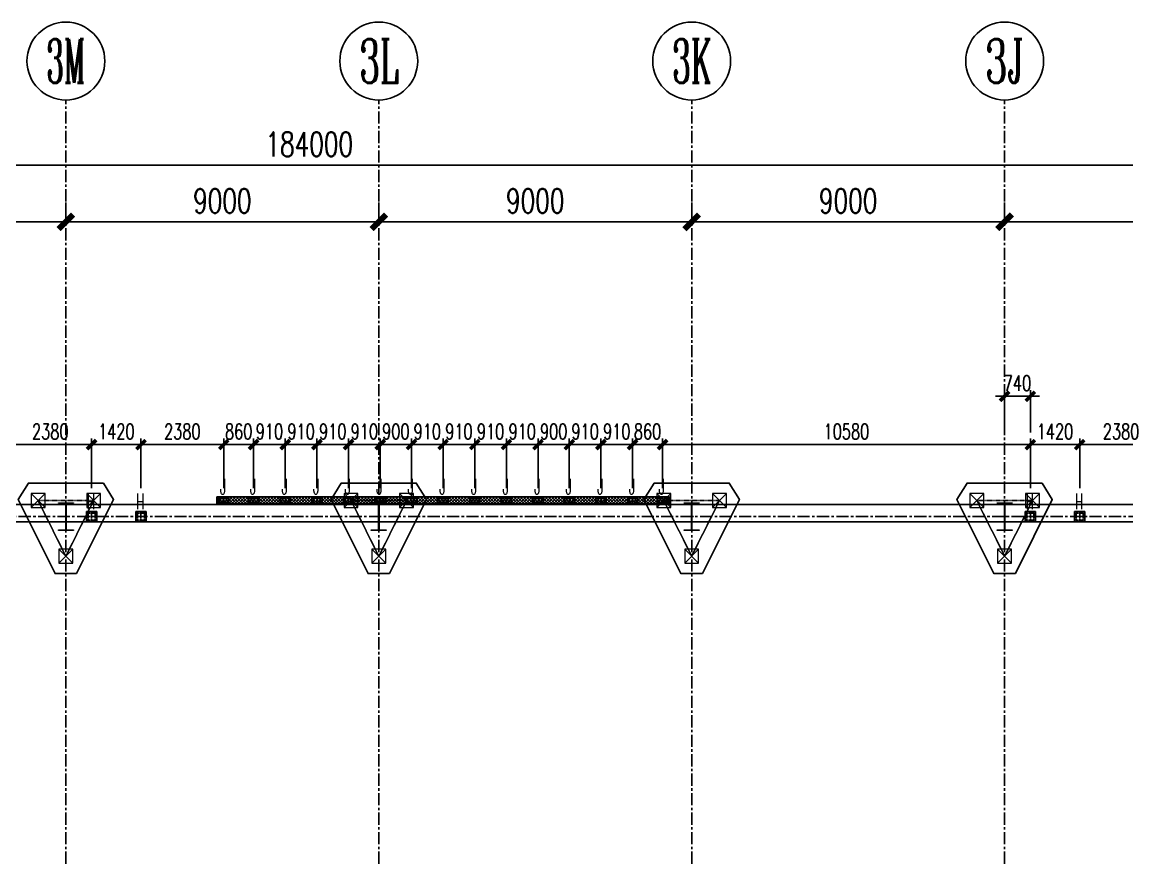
# Model space of a CAD drawing. Extents: x 782294 to 1727252, y -631030 to 17645.
# Drawn here: x 1082719 to 1114496, y -525359 to -501301 of the extents above; entities that cross this region are included whole.
import ezdxf
from ezdxf.enums import TextEntityAlignment as Align

# ---------------------------------------------------------------- set-up
doc = ezdxf.new("R2010")
doc.units = 0
doc.linetypes.add('CENTER', pattern=[2, 1.25, -0.25, 0.25, -0.25])
doc.layers.get('Defpoints').update_dxf_attribs({"color": 210})
for name, color, linetype in [('!ZN1-标注-173', 173, 'Continuous'), ('!ZN3-铝板幕墙-3', 3, 'Continuous'), ('2钢材断面', 2, 'Continuous'), ('30预埋件', 30, 'Continuous'), ('3符号', 3, 'Continuous'), ('40钢材投影', 40, 'Continuous'), ('A-AXIS-DP', 126, 'Continuous'), ('ALT_CEN-0-30', 1, 'CENTER'), ('DIM', 173, 'Continuous'), ('DOTE', 1, 'CENTER'), ('S-BKL', 4, 'Continuous'), ('S-DOTE1', 140, 'CENTER'), ('S-HATCH1-W', 252, 'Continuous'), ('结构轮廓线', 1, 'Continuous')]:
    doc.layers.add(name, color=color, linetype=linetype)
doc.layers.add('S-col', color=2, linetype='Continuous', lineweight=0)
doc.layers.add('S-zhuang', color=1, linetype='Continuous', lineweight=0)
doc.styles.add('_TCH_AXIS', font='COMPLEX', dxfattribs={"bigfont": 'GBCBIG'})
doc.styles.add('DHTEXT-1', font='romans.shx', dxfattribs={"width": 0.7, "bigfont": 'chinese.shx'})
doc.dimstyles.new('ZN175', dxfattribs={"dimscale": 175, "dimtxt": 2.5, "dimasz": 1.5, "dimexe": 1, "dimexo": 2, "dimgap": 0.9, "dimtad": 1, "dimdec": 0, "dimdsep": 46, "dimtxsty": 'DHTEXT-1', "dimblk": 'ARCHTICK', "dimcen": 2.5, "dimclrd": 173, "dimclre": 173, "dimclrt": 7, "dimazin": 2, "dimtfac": 1, "dimtdec": 0, "dimtix": 1, "dimtmove": 2, "dimatfit": 3, "dimfxl": 0, "dimtolj": 1, "dimtzin": 0, "dimarcsym": 0})
doc.dimstyles.new('ZN280', dxfattribs={"dimscale": 280, "dimtxt": 2.5, "dimasz": 1.5, "dimexe": 1, "dimexo": 2, "dimgap": 0.9, "dimtad": 1, "dimdec": 0, "dimdsep": 46, "dimtxsty": 'DHTEXT-1', "dimblk": 'ARCHTICK', "dimcen": 2.5, "dimclrd": 173, "dimclre": 173, "dimclrt": 7, "dimazin": 2, "dimtfac": 1, "dimtdec": 0, "dimtix": 1, "dimtmove": 2, "dimatfit": 3, "dimfxl": 0, "dimarcsym": 0})

# ---------------------------------------------------------------- blocks, each defined once
blk = doc.blocks.new('卓越-轴号')
blk.add_circle((0, 0), 4)
at = {"color": 0, "style": '_TCH_AXIS', "width": 1.041667, "flags": 8}
blk.add_attdef('A', text='', height=4.48, dxfattribs=at).set_placement((-2, -2.24), (2, -2.24), align=Align.FIT)
blk = doc.blocks.new('_ArchTick')
at = {"color": 0, "linetype": 'ByBlock', "const_width": 0.4}
blk.add_lwpolyline([(-0.5, -0.5), (0.5, 0.5)], dxfattribs=at)
blk = doc.blocks.new('*D1522')
at = {"layer": 'Defpoints', "color": 0, "ltscale": 2800, "transparency": 16777216}
for p in [(76000, 80275), (85000, 80275), (85000, 80275)]:
    blk.add_point(p, dxfattribs=at)
at = {"layer": 'DIM', "color": 173, "linetype": 'ByBlock', "lineweight": -2, "ltscale": 2800, "transparency": 16777216}
for p, q in [((76000, 80835), (76000, 80555)), ((85000, 80835), (85000, 80555)), ((76000, 80275), (85000, 80275))]:
    blk.add_line(p, q, dxfattribs=at)
at = {"layer": 'DIM', "color": 173, "lineweight": -2, "ltscale": 2800, "transparency": 16777216, "xscale": 420, "yscale": 420, "zscale": 420, "rotation": 180}
blk.add_blockref('_ArchTick', (76000, 80275), dxfattribs=at)
at = {"layer": 'DIM', "color": 173, "lineweight": -2, "ltscale": 2800, "transparency": 16777216, "xscale": 420, "yscale": 420, "zscale": 420}
blk.add_blockref('_ArchTick', (85000, 80275), dxfattribs=at)
at = {"layer": 'DIM', "color": 7, "ltscale": 2800, "transparency": 16777216, "insert": (80500, 80877), "char_height": 700, "attachment_point": 5, "style": 'DHTEXT-1'}
blk.add_mtext('9000', dxfattribs=at)
blk = doc.blocks.new('*D1523')
at = {"layer": 'Defpoints', "color": 0, "ltscale": 2800, "transparency": 16777216}
for p in [(85000, 80275), (94000, 80275), (94000, 80275)]:
    blk.add_point(p, dxfattribs=at)
at = {"layer": 'DIM', "color": 173, "linetype": 'ByBlock', "lineweight": -2, "ltscale": 2800, "transparency": 16777216}
for p, q in [((85000, 80835), (85000, 80555)), ((94000, 80835), (94000, 80555)), ((85000, 80275), (94000, 80275))]:
    blk.add_line(p, q, dxfattribs=at)
at = {"layer": 'DIM', "color": 173, "lineweight": -2, "ltscale": 2800, "transparency": 16777216, "xscale": 420, "yscale": 420, "zscale": 420, "rotation": 180}
blk.add_blockref('_ArchTick', (85000, 80275), dxfattribs=at)
at = {"layer": 'DIM', "color": 173, "lineweight": -2, "ltscale": 2800, "transparency": 16777216, "xscale": 420, "yscale": 420, "zscale": 420}
blk.add_blockref('_ArchTick', (94000, 80275), dxfattribs=at)
at = {"layer": 'DIM', "color": 7, "ltscale": 2800, "transparency": 16777216, "insert": (89500, 80877), "char_height": 700, "attachment_point": 5, "style": 'DHTEXT-1'}
blk.add_mtext('9000', dxfattribs=at)
blk = doc.blocks.new('*D1524')
at = {"layer": 'Defpoints', "color": 0, "ltscale": 2800, "transparency": 16777216}
for p in [(94000, 80275), (103000, 80275), (103000, 80275)]:
    blk.add_point(p, dxfattribs=at)
at = {"layer": 'DIM', "color": 173, "linetype": 'ByBlock', "lineweight": -2, "ltscale": 2800, "transparency": 16777216}
for p, q in [((94000, 80835), (94000, 80555)), ((103000, 80835), (103000, 80555)), ((94000, 80275), (103000, 80275))]:
    blk.add_line(p, q, dxfattribs=at)
at = {"layer": 'DIM', "color": 173, "lineweight": -2, "ltscale": 2800, "transparency": 16777216, "xscale": 420, "yscale": 420, "zscale": 420, "rotation": 180}
blk.add_blockref('_ArchTick', (94000, 80275), dxfattribs=at)
at = {"layer": 'DIM', "color": 173, "lineweight": -2, "ltscale": 2800, "transparency": 16777216, "xscale": 420, "yscale": 420, "zscale": 420}
blk.add_blockref('_ArchTick', (103000, 80275), dxfattribs=at)
at = {"layer": 'DIM', "color": 7, "ltscale": 2800, "transparency": 16777216, "insert": (98500, 80877), "char_height": 700, "attachment_point": 5, "style": 'DHTEXT-1'}
blk.add_mtext('9000', dxfattribs=at)
blk = doc.blocks.new('*D1525')
at = {"layer": 'Defpoints', "color": 0, "ltscale": 2800, "transparency": 16777216}
for p in [(103000, 80275), (112000, 80275), (112000, 80275)]:
    blk.add_point(p, dxfattribs=at)
at = {"layer": 'DIM', "color": 173, "linetype": 'ByBlock', "lineweight": -2, "ltscale": 2800, "transparency": 16777216}
for p, q in [((103000, 80835), (103000, 80555)), ((112000, 80835), (112000, 80555)), ((103000, 80275), (112000, 80275))]:
    blk.add_line(p, q, dxfattribs=at)
at = {"layer": 'DIM', "color": 173, "lineweight": -2, "ltscale": 2800, "transparency": 16777216, "xscale": 420, "yscale": 420, "zscale": 420, "rotation": 180}
blk.add_blockref('_ArchTick', (103000, 80275), dxfattribs=at)
at = {"layer": 'DIM', "color": 173, "lineweight": -2, "ltscale": 2800, "transparency": 16777216, "xscale": 420, "yscale": 420, "zscale": 420}
blk.add_blockref('_ArchTick', (112000, 80275), dxfattribs=at)
at = {"layer": 'DIM', "color": 7, "ltscale": 2800, "transparency": 16777216, "insert": (107500, 80877), "char_height": 700, "attachment_point": 5, "style": 'DHTEXT-1'}
blk.add_mtext('9000', dxfattribs=at)
blk = doc.blocks.new('*D1526')
at = {"layer": 'Defpoints', "color": 0, "ltscale": 2800, "transparency": 16777216}
for p in [(112000, 80275), (121000, 80275), (121000, 80275)]:
    blk.add_point(p, dxfattribs=at)
at = {"layer": 'DIM', "color": 173, "linetype": 'ByBlock', "lineweight": -2, "ltscale": 2800, "transparency": 16777216}
for p, q in [((112000, 80835), (112000, 80555)), ((121000, 80835), (121000, 80555)), ((112000, 80275), (121000, 80275))]:
    blk.add_line(p, q, dxfattribs=at)
at = {"layer": 'DIM', "color": 173, "lineweight": -2, "ltscale": 2800, "transparency": 16777216, "xscale": 420, "yscale": 420, "zscale": 420, "rotation": 180}
blk.add_blockref('_ArchTick', (112000, 80275), dxfattribs=at)
at = {"layer": 'DIM', "color": 173, "lineweight": -2, "ltscale": 2800, "transparency": 16777216, "xscale": 420, "yscale": 420, "zscale": 420}
blk.add_blockref('_ArchTick', (121000, 80275), dxfattribs=at)
at = {"layer": 'DIM', "color": 7, "ltscale": 2800, "transparency": 16777216, "insert": (116500, 80877), "char_height": 700, "attachment_point": 5, "style": 'DHTEXT-1'}
blk.add_mtext('9000', dxfattribs=at)
blk = doc.blocks.new('*D1544')
at = {"layer": 'Defpoints', "color": 0, "ltscale": 2800, "transparency": 16777216}
for p in [(184000, 81904), (0, 81455), (184000, 81455)]:
    blk.add_point(p, dxfattribs=at)
at = {"layer": 'DIM', "color": 173, "linetype": 'ByBlock', "lineweight": -2, "ltscale": 2800, "transparency": 16777216}
for p, q in [((0, 82015), (0, 82184)), ((184000, 82015), (184000, 82184)), ((0, 81904), (184000, 81904))]:
    blk.add_line(p, q, dxfattribs=at)
at = {"layer": 'DIM', "color": 173, "lineweight": -2, "ltscale": 2800, "transparency": 16777216, "xscale": 420, "yscale": 420, "zscale": 420, "rotation": 180}
blk.add_blockref('_ArchTick', (0, 81904), dxfattribs=at)
at = {"layer": 'DIM', "color": 173, "lineweight": -2, "ltscale": 2800, "transparency": 16777216, "xscale": 420, "yscale": 420, "zscale": 420}
blk.add_blockref('_ArchTick', (184000, 81904), dxfattribs=at)
at = {"layer": 'DIM', "color": 7, "ltscale": 2800, "transparency": 16777216, "insert": (92000, 82506), "char_height": 700, "attachment_point": 5, "style": 'DHTEXT-1'}
blk.add_mtext('184000', dxfattribs=at)
blk = doc.blocks.new('20250913105912')
at = {"layer": '结构轮廓线', "color": 1, "ltscale": 500}
for p, q in [((89340, 72370), (102360, 72370)), ((89340, 72370), (89340, 72150)), ((102360, 72370), (102360, 72150))]:
    blk.add_line(p, q, dxfattribs=at)
blk = doc.blocks.new('20250903183753')
at = {"layer": '2钢材断面'}
for p, q in [((150, 0), (-150, 0)), ((-150, 0), (-150, -300)), ((150, -300), (150, 0)), ((-150, -300), (150, -300))]:
    blk.add_line(p, q, dxfattribs=at)
at = {"layer": '40钢材投影'}
for centre, radius in [((-100, -50), 12), ((-100, -150), 12), ((-100, -250), 12), ((-100, -50), 6), ((-100, -150), 6), ((-100, -250), 6), ((0, -50), 12), ((0, -150), 12), ((0, -250), 12), ((0, -50), 6), ((0, -150), 6), ((0, -250), 6), ((100, -50), 12), ((100, -150), 12), ((100, -251), 12), ((100, -50), 6), ((100, -150), 6), ((100, -251), 6)]:
    blk.add_circle(centre, radius, dxfattribs=at)
at = {"layer": 'ALT_CEN-0-30', "ltscale": 20}
for p, q in [((-100, 0), (-100, -300)), ((0, 0), (0, -300)), ((100, 0), (100, -300)), ((-150, -50), (150, -50)), ((-150, -150), (150, -150)), ((-150, -250), (150, -250))]:
    blk.add_line(p, q, dxfattribs=at)
blk = doc.blocks.new('20250903183821')
at = {"ltscale": 50}
blk.add_blockref('20250903183753', (0, 0), dxfattribs=at)
at = {"layer": '30预埋件', "style": 'DHTEXT-1', "text_generation_flag": 6, "width": 0.55}
blk.add_attdef('B', (-105, 65), '', height=450, rotation=180, dxfattribs=at)
blk = doc.blocks.new('20250902145151')
at = {"layer": '2钢材断面'}
for p, q in [((150, 100), (-150, 100)), ((-150, 100), (-150, -100)), ((150, -100), (150, 100)), ((-150, -100), (150, -100))]:
    blk.add_line(p, q, dxfattribs=at)
at = {"layer": '40钢材投影'}
for centre, radius in [((-100, 50), 10), ((-100, 50), 5), ((0, 50), 10), ((0, 50), 5), ((100, 50), 10), ((100, 50), 5), ((-100, -50), 10), ((-100, -50), 5), ((0, -50), 10), ((0, -50), 5), ((100, -50), 10), ((100, -50), 5)]:
    blk.add_circle(centre, radius, dxfattribs=at)
at = {"layer": 'ALT_CEN-0-30', "ltscale": 20}
for p, q in [((-150, 50), (150, 50)), ((-100, 100), (-100, -100)), ((0, 100), (0, -100)), ((100, 100), (100, -100)), ((-150, -50), (150, -50))]:
    blk.add_line(p, q, dxfattribs=at)
blk = doc.blocks.new('20250912153858')
at = {"ltscale": 50}
blk.add_blockref('20250902145151', (0, 100), dxfattribs=at)
at = {"layer": '30预埋件', "style": 'DHTEXT-1', "text_generation_flag": 6, "width": 0.55}
blk.add_attdef('B', (105, -65), '', height=450, dxfattribs=at)
blk = doc.blocks.new('20250913102846')
at = {"ltscale": 500}
ref = blk.add_blockref('20250903183821', (85740, 71950), dxfattribs=dict(at, xscale=-1))
ref.add_attrib('B', 'H', (85845, 72465), dxfattribs={"layer": '30预埋件', "height": 450, "style": 'DHTEXT-1', "text_generation_flag": 6, "width": 0.55})
ref = blk.add_blockref('20250903183821', (87160, 71950), dxfattribs=dict(at, xscale=-1))
ref.add_attrib('B', 'H', (87265, 72465), dxfattribs={"layer": '30预埋件', "height": 450, "style": 'DHTEXT-1', "text_generation_flag": 6, "width": 0.55})
ref = blk.add_blockref('20250903183821', (112740, 71950), dxfattribs=dict(at, xscale=-1))
ref.add_attrib('B', 'H', (112845, 72465), dxfattribs={"layer": '30预埋件', "height": 450, "style": 'DHTEXT-1', "text_generation_flag": 6, "width": 0.55})
ref = blk.add_blockref('20250903183821', (114160, 71950), dxfattribs=dict(at, xscale=-1))
ref.add_attrib('B', 'H', (114265, 72465), dxfattribs={"layer": '30预埋件', "height": 450, "style": 'DHTEXT-1', "text_generation_flag": 6, "width": 0.55})
at = {"layer": '结构轮廓线', "ltscale": 500, "rotation": 180}
for p in [(89540, 72370), (90400, 72370), (91310, 72370), (92220, 72370), (93130, 72370), (94040, 72370), (94940, 72370), (95850, 72370), (96760, 72370), (97670, 72370), (98580, 72370), (99480, 72370), (100390, 72370), (101300, 72370), (102160, 72370)]:
    blk.add_blockref('20250912153858', p, dxfattribs=at).add_auto_attribs({'B': 'J'})
blk = doc.blocks.new('*D1267')
at = {"layer": 'Defpoints', "color": 0, "ltscale": 1750, "transparency": 16777216}
for p in [(1115519, -513448), (1113139, -515048), (1115519, -515048)]:
    blk.add_point(p, dxfattribs=at)
at = {"layer": 'DIM', "color": 173, "linetype": 'ByBlock', "lineweight": -2, "ltscale": 1750, "transparency": 16777216}
for p, q in [((1113139, -514698), (1113139, -513273)), ((1113139, -513448), (1115519, -513448)), ((1115519, -514698), (1115519, -513273))]:
    blk.add_line(p, q, dxfattribs=at)
at = {"layer": 'DIM', "color": 173, "lineweight": -2, "ltscale": 1750, "transparency": 16777216, "xscale": 262.5, "yscale": 262.5, "zscale": 262.5, "rotation": 180}
blk.add_blockref('_ArchTick', (1113139, -513448), dxfattribs=at)
at = {"layer": 'DIM', "color": 173, "lineweight": -2, "ltscale": 1750, "transparency": 16777216, "xscale": 262.5, "yscale": 262.5, "zscale": 262.5}
blk.add_blockref('_ArchTick', (1115519, -513448), dxfattribs=at)
at = {"layer": 'DIM', "color": 7, "ltscale": 1750, "transparency": 16777216, "insert": (1114329, -513072), "char_height": 437.5, "attachment_point": 5, "style": 'DHTEXT-1'}
blk.add_mtext('\\A1;2380', dxfattribs=at)
blk = doc.blocks.new('*D1268')
at = {"layer": 'Defpoints', "color": 0, "ltscale": 1750, "transparency": 16777216}
for p in [(1113139, -513448), (1111719, -515048), (1113139, -515048)]:
    blk.add_point(p, dxfattribs=at)
at = {"layer": 'DIM', "color": 173, "linetype": 'ByBlock', "lineweight": -2, "ltscale": 1750, "transparency": 16777216}
for p, q in [((1111719, -514698), (1111719, -513273)), ((1111719, -513448), (1113139, -513448)), ((1113139, -514698), (1113139, -513273))]:
    blk.add_line(p, q, dxfattribs=at)
at = {"layer": 'DIM', "color": 173, "lineweight": -2, "ltscale": 1750, "transparency": 16777216, "xscale": 262.5, "yscale": 262.5, "zscale": 262.5, "rotation": 180}
blk.add_blockref('_ArchTick', (1111719, -513448), dxfattribs=at)
at = {"layer": 'DIM', "color": 173, "lineweight": -2, "ltscale": 1750, "transparency": 16777216, "xscale": 262.5, "yscale": 262.5, "zscale": 262.5}
blk.add_blockref('_ArchTick', (1113139, -513448), dxfattribs=at)
at = {"layer": 'DIM', "color": 7, "ltscale": 1750, "transparency": 16777216, "insert": (1112429, -513072), "char_height": 437.5, "attachment_point": 5, "style": 'DHTEXT-1'}
blk.add_mtext('\\A1;1420', dxfattribs=at)
blk = doc.blocks.new('*D1269')
at = {"layer": 'Defpoints', "color": 0, "ltscale": 1750, "transparency": 16777216}
for p in [(1101139, -513448), (1100279, -515048), (1101139, -515048)]:
    blk.add_point(p, dxfattribs=at)
at = {"layer": 'DIM', "color": 173, "linetype": 'ByBlock', "lineweight": -2, "ltscale": 1750, "transparency": 16777216}
for p, q in [((1100279, -513448), (1100016, -513448)), ((1100279, -514698), (1100279, -513273)), ((1100279, -513448), (1101139, -513448)), ((1101139, -514698), (1101139, -513273)), ((1101139, -513448), (1101401, -513448))]:
    blk.add_line(p, q, dxfattribs=at)
at = {"layer": 'DIM', "color": 173, "lineweight": -2, "ltscale": 1750, "transparency": 16777216, "xscale": 262.5, "yscale": 262.5, "zscale": 262.5}
blk.add_blockref('_ArchTick', (1100279, -513448), dxfattribs=at)
at = {"layer": 'DIM', "color": 173, "lineweight": -2, "ltscale": 1750, "transparency": 16777216, "xscale": 262.5, "yscale": 262.5, "zscale": 262.5, "rotation": 180}
blk.add_blockref('_ArchTick', (1101139, -513448), dxfattribs=at)
at = {"layer": 'DIM', "color": 7, "ltscale": 1750, "transparency": 16777216, "insert": (1100709, -513072), "char_height": 437.5, "attachment_point": 5, "style": 'DHTEXT-1'}
blk.add_mtext('\\A1;860', dxfattribs=at)
blk = doc.blocks.new('*D1270')
at = {"layer": 'Defpoints', "color": 0, "ltscale": 1750, "transparency": 16777216}
for p in [(1100279, -513448), (1099369, -515048), (1100279, -515048)]:
    blk.add_point(p, dxfattribs=at)
at = {"layer": 'DIM', "color": 173, "linetype": 'ByBlock', "lineweight": -2, "ltscale": 1750, "transparency": 16777216}
for p, q in [((1099369, -513448), (1099106, -513448)), ((1099369, -514698), (1099369, -513273)), ((1099369, -513448), (1100279, -513448)), ((1100279, -514698), (1100279, -513273)), ((1100279, -513448), (1100541, -513448))]:
    blk.add_line(p, q, dxfattribs=at)
at = {"layer": 'DIM', "color": 173, "lineweight": -2, "ltscale": 1750, "transparency": 16777216, "xscale": 262.5, "yscale": 262.5, "zscale": 262.5}
blk.add_blockref('_ArchTick', (1099369, -513448), dxfattribs=at)
at = {"layer": 'DIM', "color": 173, "lineweight": -2, "ltscale": 1750, "transparency": 16777216, "xscale": 262.5, "yscale": 262.5, "zscale": 262.5, "rotation": 180}
blk.add_blockref('_ArchTick', (1100279, -513448), dxfattribs=at)
at = {"layer": 'DIM', "color": 7, "ltscale": 1750, "transparency": 16777216, "insert": (1099824, -513072), "char_height": 437.5, "attachment_point": 5, "style": 'DHTEXT-1'}
blk.add_mtext('\\A1;910', dxfattribs=at)
blk = doc.blocks.new('*D1271')
at = {"layer": 'Defpoints', "color": 0, "ltscale": 1750, "transparency": 16777216}
for p in [(1099369, -513448), (1098459, -515048), (1099369, -515048)]:
    blk.add_point(p, dxfattribs=at)
at = {"layer": 'DIM', "color": 173, "linetype": 'ByBlock', "lineweight": -2, "ltscale": 1750, "transparency": 16777216}
for p, q in [((1098459, -513448), (1098196, -513448)), ((1098459, -514698), (1098459, -513273)), ((1098459, -513448), (1099369, -513448)), ((1099369, -514698), (1099369, -513273)), ((1099369, -513448), (1099631, -513448))]:
    blk.add_line(p, q, dxfattribs=at)
at = {"layer": 'DIM', "color": 173, "lineweight": -2, "ltscale": 1750, "transparency": 16777216, "xscale": 262.5, "yscale": 262.5, "zscale": 262.5}
blk.add_blockref('_ArchTick', (1098459, -513448), dxfattribs=at)
at = {"layer": 'DIM', "color": 173, "lineweight": -2, "ltscale": 1750, "transparency": 16777216, "xscale": 262.5, "yscale": 262.5, "zscale": 262.5, "rotation": 180}
blk.add_blockref('_ArchTick', (1099369, -513448), dxfattribs=at)
at = {"layer": 'DIM', "color": 7, "ltscale": 1750, "transparency": 16777216, "insert": (1098914, -513072), "char_height": 437.5, "attachment_point": 5, "style": 'DHTEXT-1'}
blk.add_mtext('\\A1;910', dxfattribs=at)
blk = doc.blocks.new('*D1272')
at = {"layer": 'Defpoints', "color": 0, "ltscale": 1750, "transparency": 16777216}
for p in [(1098459, -513448), (1097559, -515048), (1098459, -515048)]:
    blk.add_point(p, dxfattribs=at)
at = {"layer": 'DIM', "color": 173, "linetype": 'ByBlock', "lineweight": -2, "ltscale": 1750, "transparency": 16777216}
for p, q in [((1097559, -513448), (1097296, -513448)), ((1097559, -514698), (1097559, -513273)), ((1097559, -513448), (1098459, -513448)), ((1098459, -514698), (1098459, -513273)), ((1098459, -513448), (1098721, -513448))]:
    blk.add_line(p, q, dxfattribs=at)
at = {"layer": 'DIM', "color": 173, "lineweight": -2, "ltscale": 1750, "transparency": 16777216, "xscale": 262.5, "yscale": 262.5, "zscale": 262.5}
blk.add_blockref('_ArchTick', (1097559, -513448), dxfattribs=at)
at = {"layer": 'DIM', "color": 173, "lineweight": -2, "ltscale": 1750, "transparency": 16777216, "xscale": 262.5, "yscale": 262.5, "zscale": 262.5, "rotation": 180}
blk.add_blockref('_ArchTick', (1098459, -513448), dxfattribs=at)
at = {"layer": 'DIM', "color": 7, "ltscale": 1750, "transparency": 16777216, "insert": (1098009, -513072), "char_height": 437.5, "attachment_point": 5, "style": 'DHTEXT-1'}
blk.add_mtext('\\A1;900', dxfattribs=at)
blk = doc.blocks.new('*D1273')
at = {"layer": 'Defpoints', "color": 0, "ltscale": 1750, "transparency": 16777216}
for p in [(1097559, -513448), (1096649, -515048), (1097559, -515048)]:
    blk.add_point(p, dxfattribs=at)
at = {"layer": 'DIM', "color": 173, "linetype": 'ByBlock', "lineweight": -2, "ltscale": 1750, "transparency": 16777216}
for p, q in [((1096649, -513448), (1096386, -513448)), ((1096649, -514698), (1096649, -513273)), ((1096649, -513448), (1097559, -513448)), ((1097559, -514698), (1097559, -513273)), ((1097559, -513448), (1097821, -513448))]:
    blk.add_line(p, q, dxfattribs=at)
at = {"layer": 'DIM', "color": 173, "lineweight": -2, "ltscale": 1750, "transparency": 16777216, "xscale": 262.5, "yscale": 262.5, "zscale": 262.5}
blk.add_blockref('_ArchTick', (1096649, -513448), dxfattribs=at)
at = {"layer": 'DIM', "color": 173, "lineweight": -2, "ltscale": 1750, "transparency": 16777216, "xscale": 262.5, "yscale": 262.5, "zscale": 262.5, "rotation": 180}
blk.add_blockref('_ArchTick', (1097559, -513448), dxfattribs=at)
at = {"layer": 'DIM', "color": 7, "ltscale": 1750, "transparency": 16777216, "insert": (1097104, -513072), "char_height": 437.5, "attachment_point": 5, "style": 'DHTEXT-1'}
blk.add_mtext('\\A1;910', dxfattribs=at)
blk = doc.blocks.new('*D1274')
at = {"layer": 'Defpoints', "color": 0, "ltscale": 1750, "transparency": 16777216}
for p in [(1096649, -513448), (1095739, -515048), (1096649, -515048)]:
    blk.add_point(p, dxfattribs=at)
at = {"layer": 'DIM', "color": 173, "linetype": 'ByBlock', "lineweight": -2, "ltscale": 1750, "transparency": 16777216}
for p, q in [((1095739, -513448), (1095476, -513448)), ((1095739, -514698), (1095739, -513273)), ((1095739, -513448), (1096649, -513448)), ((1096649, -514698), (1096649, -513273)), ((1096649, -513448), (1096911, -513448))]:
    blk.add_line(p, q, dxfattribs=at)
at = {"layer": 'DIM', "color": 173, "lineweight": -2, "ltscale": 1750, "transparency": 16777216, "xscale": 262.5, "yscale": 262.5, "zscale": 262.5}
blk.add_blockref('_ArchTick', (1095739, -513448), dxfattribs=at)
at = {"layer": 'DIM', "color": 173, "lineweight": -2, "ltscale": 1750, "transparency": 16777216, "xscale": 262.5, "yscale": 262.5, "zscale": 262.5, "rotation": 180}
blk.add_blockref('_ArchTick', (1096649, -513448), dxfattribs=at)
at = {"layer": 'DIM', "color": 7, "ltscale": 1750, "transparency": 16777216, "insert": (1096194, -513072), "char_height": 437.5, "attachment_point": 5, "style": 'DHTEXT-1'}
blk.add_mtext('\\A1;910', dxfattribs=at)
blk = doc.blocks.new('*D1275')
at = {"layer": 'Defpoints', "color": 0, "ltscale": 1750, "transparency": 16777216}
for p in [(1095739, -513448), (1094829, -515048), (1095739, -515048)]:
    blk.add_point(p, dxfattribs=at)
at = {"layer": 'DIM', "color": 173, "linetype": 'ByBlock', "lineweight": -2, "ltscale": 1750, "transparency": 16777216}
for p, q in [((1094829, -513448), (1094566, -513448)), ((1094829, -514698), (1094829, -513273)), ((1094829, -513448), (1095739, -513448)), ((1095739, -514698), (1095739, -513273)), ((1095739, -513448), (1096001, -513448))]:
    blk.add_line(p, q, dxfattribs=at)
at = {"layer": 'DIM', "color": 173, "lineweight": -2, "ltscale": 1750, "transparency": 16777216, "xscale": 262.5, "yscale": 262.5, "zscale": 262.5}
blk.add_blockref('_ArchTick', (1094829, -513448), dxfattribs=at)
at = {"layer": 'DIM', "color": 173, "lineweight": -2, "ltscale": 1750, "transparency": 16777216, "xscale": 262.5, "yscale": 262.5, "zscale": 262.5, "rotation": 180}
blk.add_blockref('_ArchTick', (1095739, -513448), dxfattribs=at)
at = {"layer": 'DIM', "color": 7, "ltscale": 1750, "transparency": 16777216, "insert": (1095284, -513072), "char_height": 437.5, "attachment_point": 5, "style": 'DHTEXT-1'}
blk.add_mtext('\\A1;910', dxfattribs=at)
blk = doc.blocks.new('*D1276')
at = {"layer": 'Defpoints', "color": 0, "ltscale": 1750, "transparency": 16777216}
for p in [(1094829, -513448), (1093919, -515048), (1094829, -515048)]:
    blk.add_point(p, dxfattribs=at)
at = {"layer": 'DIM', "color": 173, "linetype": 'ByBlock', "lineweight": -2, "ltscale": 1750, "transparency": 16777216}
for p, q in [((1093919, -513448), (1093656, -513448)), ((1093919, -514698), (1093919, -513273)), ((1093919, -513448), (1094829, -513448)), ((1094829, -514698), (1094829, -513273)), ((1094829, -513448), (1095091, -513448))]:
    blk.add_line(p, q, dxfattribs=at)
at = {"layer": 'DIM', "color": 173, "lineweight": -2, "ltscale": 1750, "transparency": 16777216, "xscale": 262.5, "yscale": 262.5, "zscale": 262.5}
blk.add_blockref('_ArchTick', (1093919, -513448), dxfattribs=at)
at = {"layer": 'DIM', "color": 173, "lineweight": -2, "ltscale": 1750, "transparency": 16777216, "xscale": 262.5, "yscale": 262.5, "zscale": 262.5, "rotation": 180}
blk.add_blockref('_ArchTick', (1094829, -513448), dxfattribs=at)
at = {"layer": 'DIM', "color": 7, "ltscale": 1750, "transparency": 16777216, "insert": (1094374, -513072), "char_height": 437.5, "attachment_point": 5, "style": 'DHTEXT-1'}
blk.add_mtext('\\A1;910', dxfattribs=at)
blk = doc.blocks.new('*D1277')
at = {"layer": 'Defpoints', "color": 0, "ltscale": 1750, "transparency": 16777216}
for p in [(1093919, -513448), (1093019, -515048), (1093919, -515048)]:
    blk.add_point(p, dxfattribs=at)
at = {"layer": 'DIM', "color": 173, "linetype": 'ByBlock', "lineweight": -2, "ltscale": 1750, "transparency": 16777216}
for p, q in [((1093019, -513448), (1092756, -513448)), ((1093019, -514698), (1093019, -513273)), ((1093019, -513448), (1093919, -513448)), ((1093919, -514698), (1093919, -513273)), ((1093919, -513448), (1094181, -513448))]:
    blk.add_line(p, q, dxfattribs=at)
at = {"layer": 'DIM', "color": 173, "lineweight": -2, "ltscale": 1750, "transparency": 16777216, "xscale": 262.5, "yscale": 262.5, "zscale": 262.5}
blk.add_blockref('_ArchTick', (1093019, -513448), dxfattribs=at)
at = {"layer": 'DIM', "color": 173, "lineweight": -2, "ltscale": 1750, "transparency": 16777216, "xscale": 262.5, "yscale": 262.5, "zscale": 262.5, "rotation": 180}
blk.add_blockref('_ArchTick', (1093919, -513448), dxfattribs=at)
at = {"layer": 'DIM', "color": 7, "ltscale": 1750, "transparency": 16777216, "insert": (1093469, -513072), "char_height": 437.5, "attachment_point": 5, "style": 'DHTEXT-1'}
blk.add_mtext('\\A1;900', dxfattribs=at)
blk = doc.blocks.new('*D1278')
at = {"layer": 'Defpoints', "color": 0, "ltscale": 1750, "transparency": 16777216}
for p in [(1093019, -513448), (1092109, -515048), (1093019, -515048)]:
    blk.add_point(p, dxfattribs=at)
at = {"layer": 'DIM', "color": 173, "linetype": 'ByBlock', "lineweight": -2, "ltscale": 1750, "transparency": 16777216}
for p, q in [((1092109, -513448), (1091846, -513448)), ((1092109, -514698), (1092109, -513273)), ((1092109, -513448), (1093019, -513448)), ((1093019, -514698), (1093019, -513273)), ((1093019, -513448), (1093281, -513448))]:
    blk.add_line(p, q, dxfattribs=at)
at = {"layer": 'DIM', "color": 173, "lineweight": -2, "ltscale": 1750, "transparency": 16777216, "xscale": 262.5, "yscale": 262.5, "zscale": 262.5}
blk.add_blockref('_ArchTick', (1092109, -513448), dxfattribs=at)
at = {"layer": 'DIM', "color": 173, "lineweight": -2, "ltscale": 1750, "transparency": 16777216, "xscale": 262.5, "yscale": 262.5, "zscale": 262.5, "rotation": 180}
blk.add_blockref('_ArchTick', (1093019, -513448), dxfattribs=at)
at = {"layer": 'DIM', "color": 7, "ltscale": 1750, "transparency": 16777216, "insert": (1092564, -513072), "char_height": 437.5, "attachment_point": 5, "style": 'DHTEXT-1'}
blk.add_mtext('\\A1;910', dxfattribs=at)
blk = doc.blocks.new('*D1279')
at = {"layer": 'Defpoints', "color": 0, "ltscale": 1750, "transparency": 16777216}
for p in [(1092109, -513448), (1091199, -515048), (1092109, -515048)]:
    blk.add_point(p, dxfattribs=at)
at = {"layer": 'DIM', "color": 173, "linetype": 'ByBlock', "lineweight": -2, "ltscale": 1750, "transparency": 16777216}
for p, q in [((1091199, -513448), (1090936, -513448)), ((1091199, -514698), (1091199, -513273)), ((1091199, -513448), (1092109, -513448)), ((1092109, -514698), (1092109, -513273)), ((1092109, -513448), (1092371, -513448))]:
    blk.add_line(p, q, dxfattribs=at)
at = {"layer": 'DIM', "color": 173, "lineweight": -2, "ltscale": 1750, "transparency": 16777216, "xscale": 262.5, "yscale": 262.5, "zscale": 262.5}
blk.add_blockref('_ArchTick', (1091199, -513448), dxfattribs=at)
at = {"layer": 'DIM', "color": 173, "lineweight": -2, "ltscale": 1750, "transparency": 16777216, "xscale": 262.5, "yscale": 262.5, "zscale": 262.5, "rotation": 180}
blk.add_blockref('_ArchTick', (1092109, -513448), dxfattribs=at)
at = {"layer": 'DIM', "color": 7, "ltscale": 1750, "transparency": 16777216, "insert": (1091654, -513072), "char_height": 437.5, "attachment_point": 5, "style": 'DHTEXT-1'}
blk.add_mtext('\\A1;910', dxfattribs=at)
blk = doc.blocks.new('*D1280')
at = {"layer": 'Defpoints', "color": 0, "ltscale": 1750, "transparency": 16777216}
for p in [(1091199, -513448), (1090289, -515048), (1091199, -515048)]:
    blk.add_point(p, dxfattribs=at)
at = {"layer": 'DIM', "color": 173, "linetype": 'ByBlock', "lineweight": -2, "ltscale": 1750, "transparency": 16777216}
for p, q in [((1090289, -513448), (1090026, -513448)), ((1090289, -514698), (1090289, -513273)), ((1090289, -513448), (1091199, -513448)), ((1091199, -514698), (1091199, -513273)), ((1091199, -513448), (1091461, -513448))]:
    blk.add_line(p, q, dxfattribs=at)
at = {"layer": 'DIM', "color": 173, "lineweight": -2, "ltscale": 1750, "transparency": 16777216, "xscale": 262.5, "yscale": 262.5, "zscale": 262.5}
blk.add_blockref('_ArchTick', (1090289, -513448), dxfattribs=at)
at = {"layer": 'DIM', "color": 173, "lineweight": -2, "ltscale": 1750, "transparency": 16777216, "xscale": 262.5, "yscale": 262.5, "zscale": 262.5, "rotation": 180}
blk.add_blockref('_ArchTick', (1091199, -513448), dxfattribs=at)
at = {"layer": 'DIM', "color": 7, "ltscale": 1750, "transparency": 16777216, "insert": (1090744, -513072), "char_height": 437.5, "attachment_point": 5, "style": 'DHTEXT-1'}
blk.add_mtext('\\A1;910', dxfattribs=at)
blk = doc.blocks.new('*D1281')
at = {"layer": 'Defpoints', "color": 0, "ltscale": 1750, "transparency": 16777216}
for p in [(1090289, -513448), (1089379, -515048), (1090289, -515048)]:
    blk.add_point(p, dxfattribs=at)
at = {"layer": 'DIM', "color": 173, "linetype": 'ByBlock', "lineweight": -2, "ltscale": 1750, "transparency": 16777216}
for p, q in [((1089379, -513448), (1089116, -513448)), ((1089379, -514698), (1089379, -513273)), ((1089379, -513448), (1090289, -513448)), ((1090289, -514698), (1090289, -513273)), ((1090289, -513448), (1090551, -513448))]:
    blk.add_line(p, q, dxfattribs=at)
at = {"layer": 'DIM', "color": 173, "lineweight": -2, "ltscale": 1750, "transparency": 16777216, "xscale": 262.5, "yscale": 262.5, "zscale": 262.5}
blk.add_blockref('_ArchTick', (1089379, -513448), dxfattribs=at)
at = {"layer": 'DIM', "color": 173, "lineweight": -2, "ltscale": 1750, "transparency": 16777216, "xscale": 262.5, "yscale": 262.5, "zscale": 262.5, "rotation": 180}
blk.add_blockref('_ArchTick', (1090289, -513448), dxfattribs=at)
at = {"layer": 'DIM', "color": 7, "ltscale": 1750, "transparency": 16777216, "insert": (1089834, -513072), "char_height": 437.5, "attachment_point": 5, "style": 'DHTEXT-1'}
blk.add_mtext('\\A1;910', dxfattribs=at)
blk = doc.blocks.new('*D1282')
at = {"layer": 'Defpoints', "color": 0, "ltscale": 1750, "transparency": 16777216}
for p in [(1089379, -513448), (1088519, -515048), (1089379, -515048)]:
    blk.add_point(p, dxfattribs=at)
at = {"layer": 'DIM', "color": 173, "linetype": 'ByBlock', "lineweight": -2, "ltscale": 1750, "transparency": 16777216}
for p, q in [((1088519, -513448), (1088256, -513448)), ((1088519, -514698), (1088519, -513273)), ((1088519, -513448), (1089379, -513448)), ((1089379, -514698), (1089379, -513273)), ((1089379, -513448), (1089641, -513448))]:
    blk.add_line(p, q, dxfattribs=at)
at = {"layer": 'DIM', "color": 173, "lineweight": -2, "ltscale": 1750, "transparency": 16777216, "xscale": 262.5, "yscale": 262.5, "zscale": 262.5}
blk.add_blockref('_ArchTick', (1088519, -513448), dxfattribs=at)
at = {"layer": 'DIM', "color": 173, "lineweight": -2, "ltscale": 1750, "transparency": 16777216, "xscale": 262.5, "yscale": 262.5, "zscale": 262.5, "rotation": 180}
blk.add_blockref('_ArchTick', (1089379, -513448), dxfattribs=at)
at = {"layer": 'DIM', "color": 7, "ltscale": 1750, "transparency": 16777216, "insert": (1088949, -513072), "char_height": 437.5, "attachment_point": 5, "style": 'DHTEXT-1'}
blk.add_mtext('\\A1;860', dxfattribs=at)
blk = doc.blocks.new('*D1283')
at = {"layer": 'Defpoints', "color": 0, "ltscale": 1750, "transparency": 16777216}
for p in [(1088519, -513448), (1086139, -515048), (1088519, -515048)]:
    blk.add_point(p, dxfattribs=at)
at = {"layer": 'DIM', "color": 173, "linetype": 'ByBlock', "lineweight": -2, "ltscale": 1750, "transparency": 16777216}
for p, q in [((1086139, -514698), (1086139, -513273)), ((1086139, -513448), (1088519, -513448)), ((1088519, -514698), (1088519, -513273))]:
    blk.add_line(p, q, dxfattribs=at)
at = {"layer": 'DIM', "color": 173, "lineweight": -2, "ltscale": 1750, "transparency": 16777216, "xscale": 262.5, "yscale": 262.5, "zscale": 262.5, "rotation": 180}
blk.add_blockref('_ArchTick', (1086139, -513448), dxfattribs=at)
at = {"layer": 'DIM', "color": 173, "lineweight": -2, "ltscale": 1750, "transparency": 16777216, "xscale": 262.5, "yscale": 262.5, "zscale": 262.5}
blk.add_blockref('_ArchTick', (1088519, -513448), dxfattribs=at)
at = {"layer": 'DIM', "color": 7, "ltscale": 1750, "transparency": 16777216, "insert": (1087329, -513072), "char_height": 437.5, "attachment_point": 5, "style": 'DHTEXT-1'}
blk.add_mtext('\\A1;2380', dxfattribs=at)
blk = doc.blocks.new('*D1284')
at = {"layer": 'Defpoints', "color": 0, "ltscale": 1750, "transparency": 16777216}
for p in [(1086139, -513448), (1084719, -515048), (1086139, -515048)]:
    blk.add_point(p, dxfattribs=at)
at = {"layer": 'DIM', "color": 173, "linetype": 'ByBlock', "lineweight": -2, "ltscale": 1750, "transparency": 16777216}
for p, q in [((1084719, -514698), (1084719, -513273)), ((1084719, -513448), (1086139, -513448)), ((1086139, -514698), (1086139, -513273))]:
    blk.add_line(p, q, dxfattribs=at)
at = {"layer": 'DIM', "color": 173, "lineweight": -2, "ltscale": 1750, "transparency": 16777216, "xscale": 262.5, "yscale": 262.5, "zscale": 262.5, "rotation": 180}
blk.add_blockref('_ArchTick', (1084719, -513448), dxfattribs=at)
at = {"layer": 'DIM', "color": 173, "lineweight": -2, "ltscale": 1750, "transparency": 16777216, "xscale": 262.5, "yscale": 262.5, "zscale": 262.5}
blk.add_blockref('_ArchTick', (1086139, -513448), dxfattribs=at)
at = {"layer": 'DIM', "color": 7, "ltscale": 1750, "transparency": 16777216, "insert": (1085429, -513072), "char_height": 437.5, "attachment_point": 5, "style": 'DHTEXT-1'}
blk.add_mtext('\\A1;1420', dxfattribs=at)
blk = doc.blocks.new('*D1635')
at = {"layer": 'Defpoints', "color": 0, "ltscale": 1750, "transparency": 16777216}
for p in [(1101139, -513448), (1101139, -515048), (1111719, -515048)]:
    blk.add_point(p, dxfattribs=at)
at = {"layer": 'DIM', "color": 173, "linetype": 'ByBlock', "lineweight": -2, "ltscale": 1750, "transparency": 16777216}
for p, q in [((1101139, -514698), (1101139, -513273)), ((1111719, -513448), (1101139, -513448)), ((1111719, -514698), (1111719, -513273))]:
    blk.add_line(p, q, dxfattribs=at)
at = {"layer": 'DIM', "color": 173, "lineweight": -2, "ltscale": 1750, "transparency": 16777216, "xscale": 262.5, "yscale": 262.5, "zscale": 262.5, "rotation": 180}
blk.add_blockref('_ArchTick', (1101139, -513448), dxfattribs=at)
at = {"layer": 'DIM', "color": 173, "lineweight": -2, "ltscale": 1750, "transparency": 16777216, "xscale": 262.5, "yscale": 262.5, "zscale": 262.5}
blk.add_blockref('_ArchTick', (1111719, -513448), dxfattribs=at)
at = {"layer": 'DIM', "color": 7, "ltscale": 1750, "transparency": 16777216, "insert": (1106429, -513072), "char_height": 437.5, "attachment_point": 5, "style": 'DHTEXT-1'}
blk.add_mtext('\\A1;10580', dxfattribs=at)
blk = doc.blocks.new('*D1636')
at = {"layer": 'Defpoints', "color": 0, "ltscale": 1750, "transparency": 16777216}
for p in [(1082339, -513448), (1082339, -515048), (1084719, -515048)]:
    blk.add_point(p, dxfattribs=at)
at = {"layer": 'DIM', "color": 173, "linetype": 'ByBlock', "lineweight": -2, "ltscale": 1750, "transparency": 16777216}
for p, q in [((1082339, -514698), (1082339, -513273)), ((1084719, -513448), (1082339, -513448)), ((1084719, -514698), (1084719, -513273))]:
    blk.add_line(p, q, dxfattribs=at)
at = {"layer": 'DIM', "color": 173, "lineweight": -2, "ltscale": 1750, "transparency": 16777216, "xscale": 262.5, "yscale": 262.5, "zscale": 262.5, "rotation": 180}
blk.add_blockref('_ArchTick', (1082339, -513448), dxfattribs=at)
at = {"layer": 'DIM', "color": 173, "lineweight": -2, "ltscale": 1750, "transparency": 16777216, "xscale": 262.5, "yscale": 262.5, "zscale": 262.5}
blk.add_blockref('_ArchTick', (1084719, -513448), dxfattribs=at)
at = {"layer": 'DIM', "color": 7, "ltscale": 1750, "transparency": 16777216, "insert": (1083529, -513072), "char_height": 437.5, "attachment_point": 5, "style": 'DHTEXT-1'}
blk.add_mtext('\\A1;2380', dxfattribs=at)
blk = doc.blocks.new('*D1642')
at = {"layer": '!ZN1-标注-173', "color": 173, "linetype": 'ByBlock', "lineweight": -2, "ltscale": 1750, "transparency": 16777216}
for p, q in [((1110979, -513098), (1110979, -511883)), ((1111719, -513098), (1111719, -511883)), ((1110979, -512058), (1110716, -512058)), ((1111719, -512058), (1110979, -512058)), ((1111719, -512058), (1111981, -512058))]:
    blk.add_line(p, q, dxfattribs=at)
at = {"layer": 'Defpoints', "color": 0, "ltscale": 1750, "transparency": 16777216}
for p in [(1110979, -512058), (1110979, -513448), (1111719, -513448)]:
    blk.add_point(p, dxfattribs=at)
at = {"layer": '!ZN1-标注-173', "color": 173, "lineweight": -2, "ltscale": 1750, "transparency": 16777216, "xscale": 262.5, "yscale": 262.5, "zscale": 262.5}
blk.add_blockref('_ArchTick', (1110979, -512058), dxfattribs=at)
at = {"layer": '!ZN1-标注-173', "color": 173, "lineweight": -2, "ltscale": 1750, "transparency": 16777216, "xscale": 262.5, "yscale": 262.5, "zscale": 262.5, "rotation": 180}
blk.add_blockref('_ArchTick', (1111719, -512058), dxfattribs=at)
at = {"layer": '!ZN1-标注-173', "color": 7, "ltscale": 1750, "transparency": 16777216, "insert": (1111349, -511682), "char_height": 437.5, "attachment_point": 5, "style": 'DHTEXT-1'}
blk.add_mtext('\\A1;740', dxfattribs=at)
blk = doc.blocks.new('S-ZHUANG-400')
at = {"layer": 'S-zhuang'}
for p, q in [((200, -200), (-200, 200)), ((-200, -200), (200, 200))]:
    blk.add_line(p, q, dxfattribs=at)
blk.add_lwpolyline([(-200, 200), (200, 200), (200, -200), (-200, -200)], close=True, dxfattribs=at)
blk = doc.blocks.new('CT3')
at = {"layer": 'S-DOTE1', "ltscale": 0.25}
for p, q in [((-101698, -257554), (-101818, -257554)), ((-101758, -257494), (-101758, -257614))]:
    blk.add_line(p, q, dxfattribs=at)
at = {"layer": 'S-DOTE1', "linetype": 'CENTER', "ltscale": 0.25}
blk.add_lwpolyline([(-100958, -258016), (-101758, -256416), (-102558, -258016)], close=True, dxfattribs=at)
at = {"layer": 'S-HATCH1-W'}
blk.add_lwpolyline([(-101449, -255916), (-102067, -255916), (-103130, -258042), (-102837, -258516), (-100680, -258516), (-100387, -258042)], close=True, dxfattribs=at)
at = {"layer": 'S-zhuang', "rotation": 90}
for p in [(-101758, -256416), (-102558, -258016), (-100958, -258016)]:
    blk.add_blockref('S-ZHUANG-400', p, dxfattribs=at)
blk = doc.blocks.new('A$C46867589')
at = {"layer": 'S-HATCH1-W'}
h = blk.add_hatch(dxfattribs=at)
h.set_pattern_fill('ANSI37', color=256, scale=20)
h.set_pattern_definition([(45, (267758.46, 255248.18), (-44.90128, 44.90128), []), (135, (267758.46, 255248.18), (-44.90128, -44.90128), [])])
h.paths.add_polyline_path([(102310, 72370), (89390, 72370), (89390, 72170), (102310, 72170)])
at = {"layer": 'S-BKL'}
for p, q in [((164700, 72150), (16746, 72150)), ((164730, 71651), (17162, 71651))]:
    blk.add_line(p, q, dxfattribs=at)
at = {"layer": 'S-col'}
for points in [[(84785, 72200), (85215, 72200), (85215, 72182), (85006, 72182), (85006, 71418), (85215, 71418), (85215, 71400), (84785, 71400), (84785, 71418), (84994, 71418), (84994, 72182), (84785, 72182)], [(93785, 72200), (94215, 72200), (94215, 72182), (94006, 72182), (94006, 71418), (94215, 71418), (94215, 71400), (93785, 71400), (93785, 71418), (93994, 71418), (93994, 72182), (93785, 72182)], [(102785, 72200), (103215, 72200), (103215, 72182), (103006, 72182), (103006, 71418), (103215, 71418), (103215, 71400), (102785, 71400), (102785, 71418), (102994, 71418), (102994, 72182), (102785, 72182)], [(111785, 72200), (112215, 72200), (112215, 72182), (112006, 72182), (112006, 71418), (112215, 71418), (112215, 71400), (111785, 71400), (111785, 71418), (111994, 71418), (111994, 72182), (111785, 72182)]]:
    blk.add_lwpolyline(points, close=True, dxfattribs=at)
at = {"layer": 'S-HATCH1-W', "elevation": 0}
blk.add_lwpolyline([(102310, 72370), (89390, 72370), (89390, 72170), (102310, 72170)], close=True, dxfattribs=at)
at = {"layer": 'S-zhuang', "xscale": -1, "rotation": 180}
for p in [(186758, -185754), (195758, -185754), (204758, -185754), (213758, -185754)]:
    blk.add_blockref('CT3', p, dxfattribs=at)
blk = doc.blocks.new('20250821100720')
at = {"layer": 'DOTE', "ltscale": 280}
for p, q in [((85000, -8180), (85000, 83777.4)), ((94000, -8180), (94000, 83777.4)), ((103000, -8180), (103000, 83777.4)), ((112000, -8180), (112000, 83777.4)), ((195431, 71800), (-7455.8, 71800))]:
    blk.add_line(p, q, dxfattribs=at)
at = {"layer": '3符号', "color": 7}
ref = blk.add_blockref('卓越-轴号', (85000, 84897.4), dxfattribs=dict(at, xscale=280, yscale=280, zscale=280))
ref.add_attrib('A', '3M', dxfattribs={"layer": '0', "color": 0, "height": 1254.4, "style": '_TCH_AXIS', "width": 0.46875}).set_placement((84440, 84270.2), (85560, 84270.2), align=Align.FIT)
ref = blk.add_blockref('卓越-轴号', (94000, 84897.4), dxfattribs=dict(at, xscale=280, yscale=280, zscale=280))
ref.add_attrib('A', '3L', dxfattribs={"layer": '0', "color": 0, "height": 1254.4, "style": '_TCH_AXIS', "width": 0.551471}).set_placement((93440, 84270.2), (94560, 84270.2), align=Align.FIT)
ref = blk.add_blockref('卓越-轴号', (103000, 84897.4), dxfattribs=dict(at, xscale=280, yscale=280, zscale=280))
ref.add_attrib('A', '3K', dxfattribs={"layer": '0', "color": 0, "height": 1254.4, "style": '_TCH_AXIS', "width": 0.493421}).set_placement((102440, 84270.2), (103560, 84270.2), align=Align.FIT)
ref = blk.add_blockref('卓越-轴号', (112000, 84897.4), dxfattribs=dict(at, xscale=280, yscale=280, zscale=280))
ref.add_attrib('A', '3J', dxfattribs={"layer": '0', "color": 0, "height": 1254.4, "style": '_TCH_AXIS', "width": 0.625}).set_placement((111440, 84270.2), (112560, 84270.2), align=Align.FIT)
at = {"layer": 'DIM', "ltscale": 2800}
dim = blk.add_aligned_dim(p1=(0, 81454.9), p2=(184000, 81454.9), distance=448.6, dimstyle='ZN280', dxfattribs=at)
dim.commit()
dim.dimension.update_dxf_attribs({"geometry": '*D1544', "text_midpoint": (92000, 82505.6)})
for base, p1, p2, picture, middle in [((85000, 80275), (76000, 80275), (85000, 80275), '*D1522', (80500, 80877)), ((94000, 80275), (85000, 80275), (94000, 80275), '*D1523', (89500, 80877)), ((103000, 80275), (94000, 80275), (103000, 80275), '*D1524', (98500, 80877)), ((112000, 80275), (103000, 80275), (112000, 80275), '*D1525', (107500, 80877)), ((121000, 80275), (112000, 80275), (121000, 80275), '*D1526', (116500, 80877))]:
    dim = blk.add_linear_dim(base=base, p1=p1, p2=p2, angle=180, dimstyle='ZN280', dxfattribs=at)
    dim.commit()
    dim.dimension.update_dxf_attribs({"geometry": picture, "text_midpoint": middle})

msp = doc.modelspace()

# ---------------------------------------------------------------- block references
at = {"layer": '!ZN3-铝板幕墙-3', "ltscale": 1750}
msp.add_blockref('A$C46867589', (998978.7, -587318.4), dxfattribs=at)
at = {"layer": 'A-AXIS-DP', "ltscale": 2800}
msp.add_blockref('20250821100720', (998978.7, -587318.4), dxfattribs=at)
at = {"layer": '结构轮廓线', "ltscale": 500}
for name in ['20250913105912', '20250913102846']:
    msp.add_blockref(name, (998978.7, -587318.4), dxfattribs=at)

# ---------------------------------------------------------------- dimensions: what is measured, and where the dimension line sits
at = {"layer": '!ZN1-标注-173', "ltscale": 1750}
dim = msp.add_linear_dim(base=(1110978.7, -512057.9), p1=(1111718.7, -513448.4), p2=(1110978.7, -513448.4), dimstyle='ZN175', dxfattribs=at)
dim.commit()
dim.dimension.update_dxf_attribs({"geometry": '*D1642', "text_midpoint": (1111348.7, -511681.6)})
at = {"layer": 'DIM', "ltscale": 1750}
for base, p1, p2, picture, middle in [((1082338.7, -513448.4), (1084718.7, -515048.4), (1082338.7, -515048.4), '*D1636', (1083528.7, -513072.2)), ((1086138.7, -513448.4), (1084718.7, -515048.4), (1086138.7, -515048.4), '*D1284', (1085428.7, -513072.2)), ((1088518.7, -513448.4), (1086138.7, -515048.4), (1088518.7, -515048.4), '*D1283', (1087328.7, -513072.2)), ((1089378.7, -513448.4), (1088518.7, -515048.4), (1089378.7, -515048.4), '*D1282', (1088948.7, -513072.2)), ((1090288.7, -513448.4), (1089378.7, -515048.4), (1090288.7, -515048.4), '*D1281', (1089833.7, -513072.2)), ((1091198.7, -513448.4), (1090288.7, -515048.4), (1091198.7, -515048.4), '*D1280', (1090743.7, -513072.2)), ((1092108.7, -513448.4), (1091198.7, -515048.4), (1092108.7, -515048.4), '*D1279', (1091653.7, -513072.2)), ((1093018.7, -513448.4), (1092108.7, -515048.4), (1093018.7, -515048.4), '*D1278', (1092563.7, -513072.2)), ((1093918.7, -513448.4), (1093018.7, -515048.4), (1093918.7, -515048.4), '*D1277', (1093468.7, -513072.2)), ((1094828.7, -513448.4), (1093918.7, -515048.4), (1094828.7, -515048.4), '*D1276', (1094373.7, -513072.2)), ((1095738.7, -513448.4), (1094828.7, -515048.4), (1095738.7, -515048.4), '*D1275', (1095283.7, -513072.2)), ((1096648.7, -513448.4), (1095738.7, -515048.4), (1096648.7, -515048.4), '*D1274', (1096193.7, -513072.2)), ((1097558.7, -513448.4), (1096648.7, -515048.4), (1097558.7, -515048.4), '*D1273', (1097103.7, -513072.2)), ((1098458.7, -513448.4), (1097558.7, -515048.4), (1098458.7, -515048.4), '*D1272', (1098008.7, -513072.2)), ((1099368.7, -513448.4), (1098458.7, -515048.4), (1099368.7, -515048.4), '*D1271', (1098913.7, -513072.2)), ((1100278.7, -513448.4), (1099368.7, -515048.4), (1100278.7, -515048.4), '*D1270', (1099823.7, -513072.2)), ((1101138.7, -513448.4), (1100278.7, -515048.4), (1101138.7, -515048.4), '*D1269', (1100708.7, -513072.2)), ((1101138.7, -513448.4), (1111718.7, -515048.4), (1101138.7, -515048.4), '*D1635', (1106428.7, -513072.2)), ((1113138.7, -513448.4), (1111718.7, -515048.4), (1113138.7, -515048.4), '*D1268', (1112428.7, -513072.2)), ((1115518.7, -513448.4), (1113138.7, -515048.4), (1115518.7, -515048.4), '*D1267', (1114328.7, -513072.2))]:
    dim = msp.add_linear_dim(base=base, p1=p1, p2=p2, dimstyle='ZN175', dxfattribs=at)
    dim.commit()
    dim.dimension.update_dxf_attribs({"geometry": picture, "text_midpoint": middle})

doc.saveas('drawing.dxf')
